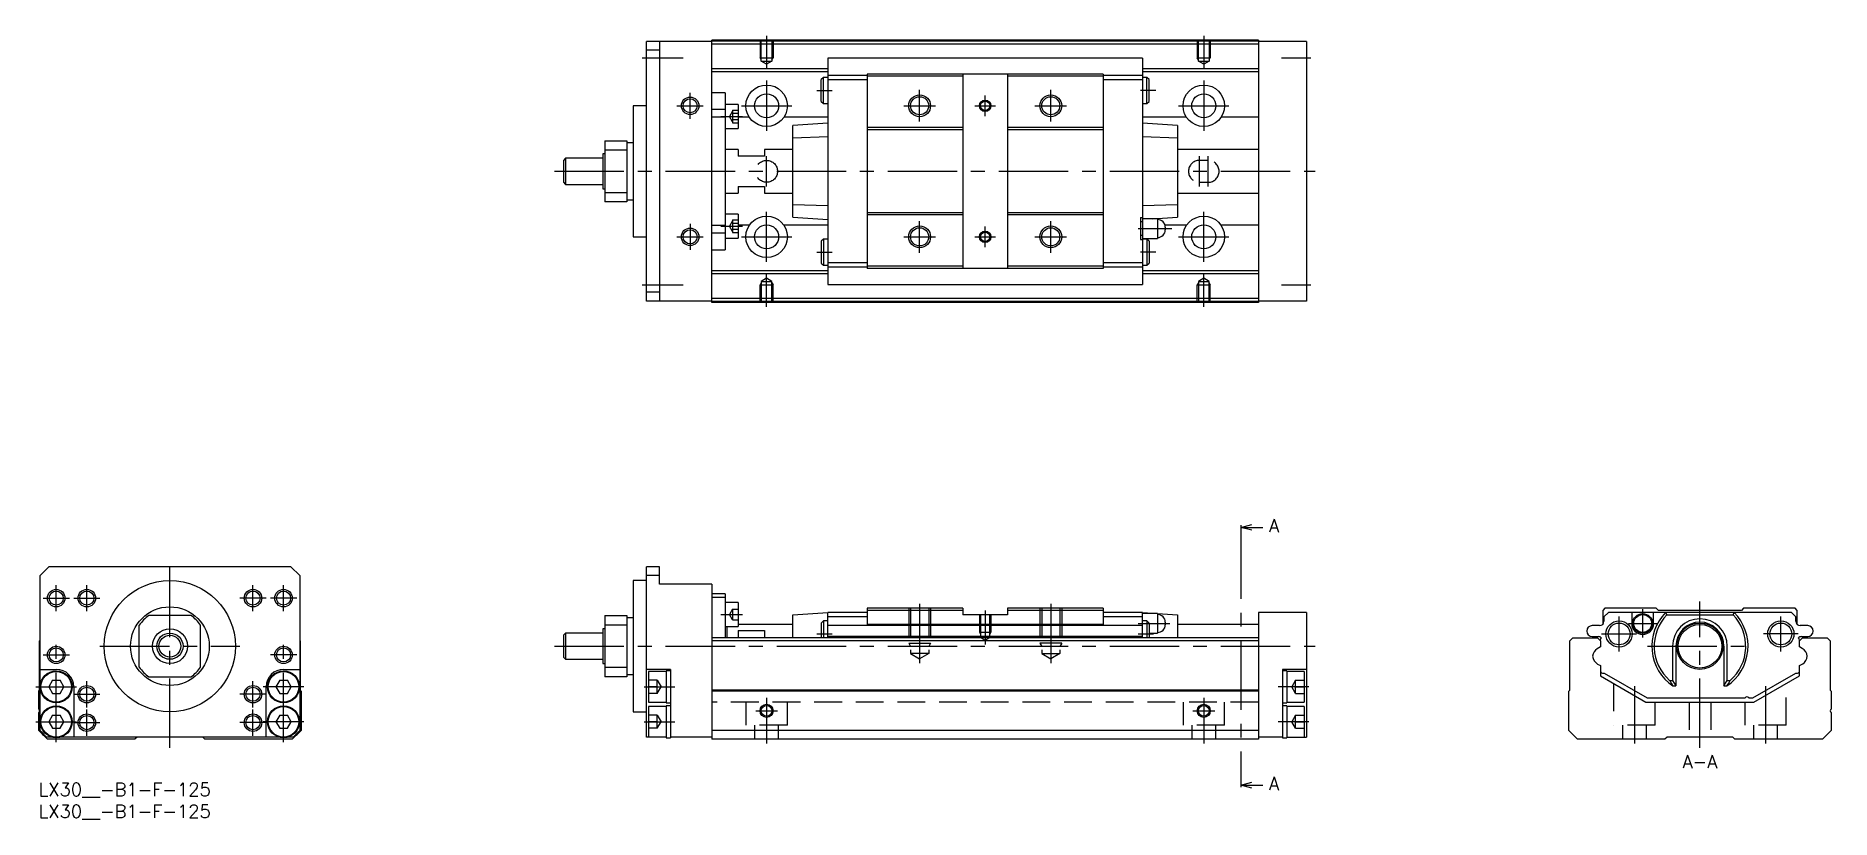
# Model space of a CAD drawing. Extents: x -1 to 410, y -8 to 171.
import ezdxf

# ---------------------------------------------------------------- set-up
doc = ezdxf.new("R2010")
doc.units = 0
doc.header["$LTSCALE"] = 0.5
doc.linetypes.add('CENTER', pattern=[50.8, 31.75, -6.35, 6.35, -6.35])
doc.linetypes.add('DASHED', pattern=[19.05, 12.7, -6.35])
for name, color, linetype in [('MSM_CENTER', 1, 'CENTER'), ('MSM_CONTINUOUS', 7, 'CONTINUOUS'), ('MSM_DASHED', 4, 'DASHED'), ('MSM_NARROW', 5, 'CONTINUOUS'), ('MSM_PART_NUMBER', 7, 'CONTINUOUS')]:
    doc.layers.add(name, color=color, linetype=linetype)
doc.styles.get("Standard").update_dxf_attribs({"font": 'txt.shx', "height": 3, "bigfont": 'bigfont.shx'})

msp = doc.modelspace()

# ---------------------------------------------------------------- linework, layer by layer
at = {"layer": 'MSM_CENTER'}
for p, q in [((166.5, 171), (166.5, 163.49)), ((266.5, 171), (266.5, 163.49)), ((138, 166), (147.4, 166)), ((284.25, 166), (291, 166)), ((166.5, 160.75), (166.5, 149.25)), ((266.5, 160.75), (266.5, 149.25)), ((149, 152), (149, 158)), ((178, 158.5), (181.5, 158.5)), ((201.5, 151.37), (201.5, 158.62)), ((216.5, 152.63), (216.5, 157.36)), ((231.5, 151.37), (231.5, 158.62)), ((255.5, 158.5), (252, 158.5)), ((146, 155), (152, 155)), ((156, 152.55), (161, 152.55)), ((160.75, 155), (172.25, 155)), ((197.88, 155), (205.13, 155)), ((214.14, 155), (218.87, 155)), ((227.88, 155), (235.13, 155)), ((260.75, 155), (272.25, 155)), ((118, 140), (292, 140)), ((166.5, 136.5), (166.5, 143.5)), ((265.5, 136.5), (265.5, 143.5)), ((267.5, 136.5), (267.5, 143.5)), ((149, 128), (149, 122)), ((156, 127.44), (161, 127.44)), ((166.5, 119.25), (166.5, 130.75)), ((201.5, 121.37), (201.5, 128.62)), ((216.5, 122.63), (216.5, 127.36)), ((231.5, 121.37), (231.5, 128.62)), ((266.5, 119.25), (266.5, 130.75)), ((146, 125), (152, 125)), ((160.75, 125), (172.25, 125)), ((197.88, 125), (205.13, 125)), ((214.14, 125), (218.87, 125)), ((227.88, 125), (235.13, 125)), ((251.5, 126.9), (259.2, 126.9)), ((260.75, 125), (272.25, 125)), ((178, 121.5), (181.5, 121.5)), ((255.5, 121.5), (252, 121.5)), ((166.5, 109), (166.5, 116.51)), ((266.5, 109), (266.5, 116.51)), ((138, 114), (147.4, 114)), ((284.25, 114), (291, 114)), ((275.01, 58), (275.01, 0)), ((30, 8), (30, 51.5)), ((4, 39.3), (4, 45.3)), ((11, 39.3), (11, 45.3)), ((49, 39.3), (49, 45.3)), ((56, 39.3), (56, 45.3)), ((1, 42.3), (7, 42.3)), ((8, 42.3), (14, 42.3)), ((52, 42.3), (46, 42.3)), ((59, 42.3), (53, 42.3)), ((380, 8), (380, 41.5)), ((156, 38.55), (161, 38.55)), ((201.5, 41), (201.5, 27.41)), ((216.5, 39.5), (216.5, 31.69)), ((231.5, 41), (231.5, 27.41)), ((361.5, 30.1), (361.5, 38.1)), ((366.9, 33.25), (366.9, 39.75)), ((398.5, 30.1), (398.5, 38.1)), ((178, 34.1), (181.5, 34.1)), ((251.5, 36.5), (258.7, 36.5)), ((251.5, 34.1), (255, 34.1)), ((357.5, 34.1), (365.5, 34.1)), ((363.65, 36.5), (370.15, 36.5)), ((402.5, 34.1), (394.5, 34.1)), ((1, 29.3), (7, 29.3)), ((4, 9.35), (4, 32.3)), ((14, 31.3), (46, 31.3)), ((59, 29.3), (53, 29.3)), ((56, 9.35), (56, 32.3)), ((118, 31.3), (292, 31.3)), ((368, 31.3), (392, 31.3)), ((-0.65, 22), (8.65, 22)), ((11, 17.3), (11, 23.3)), ((49, 17.3), (49, 23.3)), ((60.65, 22), (51.35, 22)), ((138.5, 22), (145.5, 22)), ((290.5, 22), (283.5, 22)), ((365, 22.18), (365, 9)), ((395, 22.18), (395, 9)), ((8, 20.3), (14, 20.3)), ((11, 10.8), (11, 16.8)), ((52, 20.3), (46, 20.3)), ((49, 10.8), (49, 16.8)), ((164, 16.5), (169, 16.5)), ((166.5, 19.5), (166.5, 9)), ((264, 16.5), (269, 16.5)), ((266.5, 19.5), (266.5, 9)), ((-0.65, 14), (8.65, 14)), ((8, 13.8), (14, 13.8)), ((52, 13.8), (46, 13.8)), ((60.65, 14), (51.35, 14)), ((138.5, 14), (145.5, 14)), ((290.5, 14), (283.5, 14))]:
    msp.add_line(p, q, dxfattribs=at)
at = {"layer": 'MSM_CONTINUOUS'}
for p, q in [((154, 169.7), (139, 169.7)), ((139, 110.3), (139, 169.7)), ((142, 169.7), (142, 110.3)), ((279, 170), (154, 170)), ((154, 110), (154, 170)), ((279, 169.8), (154, 169.8)), ((279, 169.1), (154, 169.1)), ((279, 170), (279, 110)), ((290, 169.7), (279, 169.7)), ((290, 169.7), (290, 110.3)), ((142, 167.7), (139, 167.7)), ((252.5, 165.9), (180.5, 165.9)), ((180.5, 165.9), (180.5, 114.1)), ((252.5, 165.9), (252.5, 114.1)), ((180.5, 163.45), (154, 163.45)), ((180.5, 162.75), (154, 162.75)), ((179.5, 161.5), (179, 161)), ((179, 156), (179, 161)), ((180.5, 161.5), (179.5, 161.5)), ((179.5, 155.5), (179.5, 161.5)), ((189.5, 161.95), (180.5, 161.95)), ((189.5, 160.95), (180.5, 160.95)), ((243.5, 162.25), (189.5, 162.25)), ((189.5, 162.25), (189.5, 117.75)), ((211.4, 161.75), (189.5, 161.75)), ((211.4, 162.25), (211.4, 117.75)), ((221.6, 162.25), (221.6, 117.75)), ((243.5, 161.75), (221.6, 161.75)), ((243.5, 162.25), (243.5, 117.75)), ((252.5, 161.95), (243.5, 161.95)), ((252.5, 160.95), (243.5, 160.95)), ((279, 163.45), (252.5, 163.45)), ((279, 162.75), (252.5, 162.75)), ((253.5, 161.5), (252.5, 161.5)), ((254, 161), (253.5, 161.5)), ((253.5, 155.5), (253.5, 161.5)), ((254, 156), (254, 161)), ((157, 158), (154, 158)), ((157, 158), (157, 122)), ((136, 155), (136, 125)), ((139, 155), (136, 155)), ((157, 154.13), (154, 154.13)), ((157, 152.38), (154, 152.38)), ((160, 155.3), (157, 155.3)), ((160, 155.3), (160, 149.8)), ((162.55, 152.36), (160, 152.36)), ((180.5, 152.36), (170.45, 152.36)), ((179, 156), (179.5, 155.5)), ((179.5, 155.5), (180.5, 155.5)), ((252.5, 155.5), (253.5, 155.5)), ((262.55, 152.36), (252.5, 152.36)), ((253.5, 155.5), (254, 156)), ((279, 152.36), (270.45, 152.36)), ((157, 149.8), (160, 149.8)), ((180.5, 151), (172.5, 150.47)), ((172.5, 129.53), (172.5, 150.47)), ((180.5, 147.86), (172.5, 147.6)), ((211.4, 150), (189.5, 150)), ((211.4, 149.5), (189.5, 149.5)), ((243.5, 150), (221.6, 150)), ((243.5, 149.5), (221.6, 149.5)), ((260.5, 150.47), (252.5, 151)), ((260.5, 147.6), (252.5, 147.86)), ((260.5, 150.47), (260.5, 129.53)), ((129, 144), (129, 136)), ((129.5, 144), (129, 144)), ((129.5, 147), (134.5, 147)), ((129.5, 147), (129.5, 133)), ((134.5, 144.82), (129.5, 144.82)), ((134.5, 147), (134.5, 133)), ((136, 146.5), (134.5, 146.5)), ((160, 145), (157, 145)), ((160, 145), (160, 143.5)), ((166, 145), (166, 143.5)), ((172.5, 145), (166, 145)), ((279, 145), (260.5, 145)), ((120.5, 143), (120, 142.5)), ((120, 142.5), (120, 137.5)), ((120.5, 143), (120.5, 137)), ((129, 143), (120.5, 143)), ((166, 143.5), (160, 143.5)), ((120, 137.5), (120.5, 137)), ((120.5, 137), (129, 137)), ((129, 136), (129.5, 136)), ((160, 136.5), (166, 136.5)), ((160, 136.5), (160, 135)), ((166, 136.5), (166, 135)), ((129.5, 135.18), (134.5, 135.18)), ((134.5, 133), (129.5, 133)), ((134.5, 133.5), (136, 133.5)), ((157, 135), (160, 135)), ((166, 135), (172.5, 135)), ((172.5, 132.4), (180.5, 132.14)), ((252.5, 132.14), (260.5, 132.4)), ((260.5, 135), (279, 135)), ((157, 127.62), (154, 127.62)), ((160, 130.19), (157, 130.19)), ((160, 130.19), (160, 124.69)), ((162.55, 127.64), (160, 127.64)), ((180.5, 127.64), (170.45, 127.64)), ((172.5, 129.53), (180.5, 129)), ((211.4, 130.5), (189.5, 130.5)), ((211.4, 130), (189.5, 130)), ((243.5, 130.5), (221.6, 130.5)), ((243.5, 130), (221.6, 130)), ((252, 129.4), (252, 124.4)), ((252, 129.4), (252.5, 129.4)), ((252.5, 128.4), (252, 128.4)), ((255.95, 129.15), (252.5, 129.15)), ((254.76, 129.15), (260.5, 129.53)), ((255.95, 129.15), (255.95, 124.65)), ((262.55, 127.64), (257.64, 127.64)), ((279, 127.64), (270.45, 127.64)), ((136, 125), (139, 125)), ((157, 125.87), (154, 125.87)), ((157, 124.69), (160, 124.69)), ((179.5, 124.5), (179, 124)), ((179, 124), (179, 119)), ((179.5, 124.5), (179.5, 118.5)), ((180.5, 124.5), (179.5, 124.5)), ((252, 125.4), (252.5, 125.4)), ((252, 124.4), (252.5, 124.4)), ((252.5, 124.65), (255.95, 124.65)), ((253.5, 124.5), (252.5, 124.5)), ((253.5, 124.5), (253.5, 118.5)), ((254, 124), (253.5, 124.5)), ((254, 124), (254, 119)), ((257.7, 127.2), (257.7, 126.6)), ((154, 122), (157, 122)), ((180.5, 117.25), (154, 117.25)), ((180.5, 116.55), (154, 116.55)), ((179, 119), (179.5, 118.5)), ((179.5, 118.5), (180.5, 118.5)), ((189.5, 119.05), (180.5, 119.05)), ((189.5, 118.05), (180.5, 118.05)), ((211.4, 118.25), (189.5, 118.25)), ((243.5, 117.75), (189.5, 117.75)), ((243.5, 118.25), (221.6, 118.25)), ((252.5, 119.05), (243.5, 119.05)), ((252.5, 118.05), (243.5, 118.05)), ((252.5, 118.5), (253.5, 118.5)), ((279, 117.25), (252.5, 117.25)), ((279, 116.55), (252.5, 116.55)), ((253.5, 118.5), (254, 119)), ((142, 112.3), (139, 112.3)), ((279, 110.9), (154, 110.9)), ((180.5, 114.1), (252.5, 114.1)), ((154, 110.3), (139, 110.3)), ((279, 110.2), (154, 110.2)), ((279, 110), (154, 110)), ((290, 110.3), (279, 110.3)), ((275.01, 58.5), (277.51, 59.17)), ((275.01, 59), (275.01, 58)), ((277.51, 57.83), (275.01, 58.5)), ((275.01, 58.5), (280.01, 58.5)), ((2.3, 49.5), (0.3, 47.5)), ((57.7, 49.5), (2.3, 49.5)), ((59.7, 47.5), (57.7, 49.5)), ((139, 10.5), (139, 49.5)), ((142, 49.5), (139, 49.5)), ((142, 45.5), (142, 49.5)), ((0.3, 12), (0.3, 47.5)), ((59.7, 47.5), (59.7, 12)), ((139, 46.3), (136, 46.3)), ((136, 46.3), (136, 16.3)), ((142, 47.5), (139, 47.5)), ((154, 45.5), (142, 45.5)), ((154, 45.5), (154, 10)), ((157, 43.3), (154, 43.3)), ((157, 42.45), (154, 42.45)), ((157, 43.3), (157, 33.2)), ((160, 41.3), (157, 41.3)), ((160, 41.3), (160, 35.8)), ((34.82, 38.3), (25.18, 38.3)), ((129.5, 38.3), (134.5, 38.3)), ((129.5, 38.3), (129.5, 24.3)), ((134.5, 38.3), (134.5, 24.3)), ((136, 37.8), (134.5, 37.8)), ((172.5, 38.5), (180.5, 39)), ((172.5, 33.2), (172.5, 38.5)), ((179.5, 37.1), (179, 36.6)), ((180.5, 37.1), (179.5, 37.1)), ((179.5, 37.1), (179.5, 33.2)), ((189.5, 39), (180.5, 39)), ((180.5, 33.2), (180.5, 39)), ((189.5, 38), (180.5, 38)), ((189.5, 40), (189.5, 36.29)), ((211.4, 40), (189.5, 40)), ((211.4, 39.5), (189.5, 39.5)), ((211.4, 40), (211.4, 38.5)), ((221.6, 38.5), (211.4, 38.5)), ((243.5, 40), (221.6, 40)), ((221.6, 40), (221.6, 38.5)), ((243.5, 39.5), (221.6, 39.5)), ((243.5, 40), (243.5, 36.29)), ((252.5, 39), (243.5, 39)), ((252.5, 38), (243.5, 38)), ((252.5, 39), (260.5, 38.5)), ((252.5, 33.2), (252.5, 39)), ((255.95, 38.75), (252.5, 38.75)), ((253.5, 37.1), (252.5, 37.1)), ((254, 36.6), (253.5, 37.1)), ((253.5, 37.1), (253.5, 33.2)), ((255.95, 38.75), (255.95, 34.25)), ((260.5, 38.5), (260.5, 33.2)), ((279, 39), (279, 10)), ((290, 39), (279, 39)), ((290, 39), (290, 10.5)), ((358.25, 40), (357.75, 39.5)), ((357.75, 39.5), (357.75, 36.29)), ((359.05, 39), (358.05, 38)), ((358.05, 38), (358.05, 37)), ((370, 40), (358.25, 40)), ((400.95, 39), (359.05, 39)), ((364.4, 39), (364.4, 36.5)), ((369.4, 36.5), (369.4, 39)), ((370.5, 39.5), (370, 40)), ((389.5, 39.5), (370.5, 39.5)), ((372.14, 39), (372.4, 38.5)), ((372.4, 38.5), (387.6, 38.5)), ((387.6, 38.5), (387.86, 39)), ((390, 40), (389.5, 39.5)), ((401.75, 40), (390, 40)), ((401.95, 38), (400.95, 39)), ((402.25, 39.5), (401.75, 40)), ((401.95, 37), (401.95, 38)), ((402.25, 36.29), (402.25, 39.5)), ((23, 26.48), (23, 36.12)), ((37, 26.48), (37, 36.12)), ((120.5, 34.3), (120, 33.8)), ((120, 33.8), (120, 28.8)), ((129, 34.3), (120.5, 34.3)), ((120.5, 34.3), (120.5, 28.3)), ((129.5, 35.3), (129, 35.3)), ((129, 35.3), (129, 27.3)), ((134.5, 36.12), (129.5, 36.12)), ((279, 33.2), (154, 33.2)), ((157, 35.8), (160, 35.8)), ((157.5, 33.2), (157.5, 35.8)), ((172.5, 36.3), (160, 36.3)), ((160, 34.87), (166, 34.87)), ((160, 34.87), (160, 33.2)), ((166, 34.87), (166, 33.2)), ((179, 36.6), (179, 33.2)), ((252.5, 36), (180.5, 36)), ((252.5, 33.5), (180.5, 33.5)), ((243.5, 36.29), (189.5, 36.29)), ((254, 36.6), (254, 33.2)), ((254, 34.25), (255.95, 34.25)), ((257.7, 36.8), (257.7, 36.2)), ((279, 36.3), (260.5, 36.3)), ((350.2, 32.5), (350.9, 33.2)), ((350.9, 33.2), (356.55, 33.2)), ((357.05, 36), (355.35, 36)), ((355.35, 33.5), (356.75, 33.5)), ((356.55, 33.2), (357.25, 32.5)), ((402.75, 32.5), (403.45, 33.2)), ((404.65, 36), (402.95, 36)), ((403.25, 33.5), (404.65, 33.5)), ((403.45, 33.2), (409.1, 33.2)), ((409.1, 33.2), (409.8, 32.5)), ((0.2, 32.5), (0.3, 32.6)), ((0.2, 21.2), (0.2, 32.5)), ((59.7, 32.6), (59.8, 32.5)), ((59.8, 32.5), (59.8, 21.2)), ((120, 28.8), (120.5, 28.3)), ((279, 32.5), (154, 32.5)), ((350.2, 21.2), (350.2, 32.5)), ((357.25, 31.15), (356.5, 30.72)), ((357.2, 32.7), (357.2, 32.55)), ((357.25, 32.5), (357.25, 31.15)), ((373.74, 31.3), (373.74, 23.45)), ((374.5, 31.3), (374.5, 22.2)), ((385.5, 31.3), (385.5, 22.2)), ((386.26, 23.45), (386.26, 31.3)), ((402.75, 32.5), (402.8, 32.55)), ((402.75, 31.15), (402.75, 32.5)), ((402.75, 31.15), (402.75, 32.5)), ((403.4, 30.78), (402.75, 31.15)), ((403.4, 30.78), (402.75, 31.15)), ((402.8, 32.55), (402.8, 32.7)), ((409.8, 32.5), (409.8, 21.2)), ((0.3, 26), (4, 26)), ((56, 26), (59.7, 26)), ((120.5, 28.3), (129, 28.3)), ((129, 27.3), (129.5, 27.3)), ((129.5, 26.48), (134.5, 26.48)), ((134.5, 24.8), (136, 24.8)), ((144.5, 26), (139, 26)), ((143.5, 25.5), (139.5, 25.5)), ((139.5, 25.5), (139.5, 18.5)), ((144.5, 25.65), (143.5, 25.65)), ((143.5, 25.65), (143.5, 18.35)), ((144.5, 26), (144.5, 10.35)), ((290, 26), (284.5, 26)), ((284.5, 26), (284.5, 10.35)), ((285.5, 25.65), (284.5, 25.65)), ((285.5, 25.65), (285.5, 18.35)), ((289.5, 25.5), (285.5, 25.5)), ((289.5, 25.5), (289.5, 18.5)), ((356.6, 27.22), (357.25, 26.85)), ((357.25, 26.85), (357.25, 24.5)), ((357.7, 25.16), (358.1, 25.16)), ((358.1, 25.16), (367.91, 19.5)), ((392.09, 19.5), (401.9, 25.16)), ((401.9, 25.16), (402.3, 25.16)), ((402.75, 26.85), (403.5, 27.28)), ((402.75, 26.85), (403.5, 27.28)), ((402.75, 25.45), (402.75, 26.85)), ((402.75, 24.5), (402.75, 26.85)), ((0, 21), (0.2, 21.2)), ((0, 16.9), (0, 21)), ((3.13, 23.5), (2.27, 22)), ((2.27, 22), (3.13, 20.5)), ((3.13, 23.5), (4.87, 23.5)), ((5.73, 22), (4.87, 23.5)), ((4.87, 20.5), (5.73, 22)), ((8, 22), (8, 10.5)), ((25.18, 24.3), (34.82, 24.3)), ((52, 10.5), (52, 22)), ((55.13, 23.5), (54.27, 22)), ((54.27, 22), (55.13, 20.5)), ((55.13, 23.5), (56.87, 23.5)), ((57.73, 22), (56.87, 23.5)), ((56.87, 20.5), (57.73, 22)), ((59.8, 21.2), (60, 21)), ((60, 21), (60, 12)), ((134.5, 24.3), (129.5, 24.3)), ((279, 21.2), (154, 21.2)), ((279, 21), (154, 21)), ((350, 21), (350.2, 21.2)), ((350, 12), (350, 21)), ((357.25, 24.5), (367.64, 18.5)), ((373.07, 23.45), (373.74, 23.45)), ((373.74, 23.45), (374.5, 22.2)), ((373.82, 22.2), (374.5, 22.2)), ((385.5, 22.2), (386.26, 23.45)), ((385.5, 22.2), (386.18, 22.2)), ((386.26, 23.45), (386.93, 23.45)), ((392.36, 18.5), (402.75, 24.5)), ((409.8, 21.2), (410, 21)), ((410, 21), (410, 16.9)), ((3.13, 20.5), (4.87, 20.5)), ((55.13, 20.5), (56.87, 20.5)), ((139.5, 18.5), (143.5, 18.5)), ((143.5, 17.5), (139.5, 17.5)), ((139.5, 17.5), (139.5, 10.5)), ((143.5, 18.35), (144.5, 18.35)), ((144.5, 17.65), (143.5, 17.65)), ((143.5, 17.65), (143.5, 10.35)), ((284.5, 18.35), (285.5, 18.35)), ((285.5, 17.65), (284.5, 17.65)), ((285.5, 18.5), (289.5, 18.5)), ((285.5, 17.65), (285.5, 10.35)), ((289.5, 17.5), (285.5, 17.5)), ((289.5, 17.5), (289.5, 10.5)), ((367.64, 18.5), (392.36, 18.5)), ((367.91, 19.5), (390.35, 19.5)), ((391.15, 19.5), (392.09, 19.5)), ((0, 12), (0, 16.1)), ((3.13, 15.5), (2.27, 14)), ((2.27, 14), (3.13, 12.5)), ((3.13, 15.5), (4.87, 15.5)), ((3.13, 12.5), (4.87, 12.5)), ((5.73, 14), (4.87, 15.5)), ((4.87, 12.5), (5.73, 14)), ((55.13, 15.5), (54.27, 14)), ((54.27, 14), (55.13, 12.5)), ((55.13, 15.5), (56.87, 15.5)), ((55.13, 12.5), (56.87, 12.5)), ((57.73, 14), (56.87, 15.5)), ((56.87, 12.5), (57.73, 14)), ((136, 16.3), (139, 16.3)), ((410, 16.1), (410, 12)), ((2, 10), (0, 12)), ((1.8, 10.5), (0.3, 12)), ((2.96, 10.5), (1.8, 10.5)), ((22, 10), (2, 10)), ((54.96, 10.5), (5.04, 10.5)), ((22.5, 10.5), (22, 10)), ((38, 10), (37.5, 10.5)), ((58, 10), (38, 10)), ((58.2, 10.5), (57.04, 10.5)), ((60, 12), (58, 10)), ((59.7, 12), (58.2, 10.5)), ((143.5, 10.5), (139, 10.5)), ((143.5, 10.35), (144.5, 10.35)), ((154, 10.5), (144.5, 10.5)), ((279, 12), (154, 12)), ((279, 10), (154, 10)), ((284.5, 10.5), (279, 10.5)), ((284.5, 10.35), (285.5, 10.35)), ((285.5, 10.5), (290, 10.5)), ((352, 10), (350, 12)), ((372, 10), (352, 10)), ((372.5, 10.5), (372, 10)), ((387.5, 10.5), (372.5, 10.5)), ((388, 10), (387.5, 10.5)), ((408, 10), (388, 10)), ((410, 12), (408, 10)), ((275.01, -0.5), (277.51, 0.17)), ((275.01, 0), (275.01, -1)), ((277.51, -1.17), (275.01, -0.5)), ((275.01, -0.5), (280.01, -0.5))]:
    msp.add_line(p, q, dxfattribs=at)
for centre, radius in [((149, 155), 1.62), ((166.5, 155), 4.75), ((166.5, 155), 2.75), ((201.5, 155), 2.07), ((216.5, 155), 1.06), ((231.5, 155), 2.07), ((266.5, 155), 4.75), ((266.5, 155), 2.75), ((166.5, 125), 4.75), ((166.5, 125), 2.75), ((266.5, 125), 4.75), ((266.5, 125), 2.75), ((149, 125), 1.62), ((201.5, 125), 2.07), ((216.5, 125), 1.06), ((231.5, 125), 2.07), ((30, 31.3), 15), ((4, 42.3), 1.62), ((11, 42.3), 1.62), ((49, 42.3), 1.62), ((56, 42.3), 1.62), ((30, 31.3), 9), ((361.5, 34.1), 3), ((366.9, 36.5), 2.25), ((366.9, 36.5), 2.05), ((398.5, 34.1), 3), ((30, 31.3), 4), ((30, 31.3), 3), ((30, 31.3), 2.5), ((361.5, 34.1), 2.5), ((380, 31.3), 5.3), ((380, 31.3), 5), ((398.5, 34.1), 2.5), ((4, 29.3), 1.62), ((56, 29.3), 1.62), ((4, 22), 3.65), ((4, 22), 3.5), ((56, 22), 3.65), ((56, 22), 3.5), ((11, 20.3), 1.62), ((49, 20.3), 1.62), ((4, 14), 3.65), ((4, 14), 3.5), ((56, 14), 3.65), ((56, 14), 3.5), ((166.5, 16.5), 1.23), ((266.5, 16.5), 1.23), ((11, 13.8), 1.62), ((49, 13.8), 1.62)]:
    msp.add_circle(centre, radius, dxfattribs=at)
for centre, radius, start, end in [((255.95, 127.2), 1.75, 0, 90), ((255.95, 126.6), 1.75, 270, 0), ((30, 31.3), 8.5, 124.5603, 145.4397), ((30, 31.3), 8.5, 34.5603, 55.4397), ((255.95, 36.8), 1.75, 0, 90), ((357.05, 37), 1, 270, 0), ((380, 31.3), 11, 135.573, 235.8196), ((380, 31.3), 10.47, 136.5713, 228.5552), ((380, 31.3), 6.26, 0, 180), ((380, 31.3), 11, 304.1804, 44.427), ((380, 31.3), 10.47, 311.4448, 43.4287), ((402.95, 37), 1, 180, 270), ((255.95, 36.2), 1.75, 270, 0), ((355.35, 34.75), 1.25, 90, 270), ((356.75, 32.5), 1, 41.234, 90), ((357.7, 32.7), 0.5, 113.3254, 180), ((366.9, 36.5), 2.5, 180, 0), ((380, 31.3), 5.5, 0, 180), ((403.25, 32.5), 1, 90, 138.766), ((402.3, 32.7), 0.5, 0, 66.6746), ((404.65, 34.75), 1.25, 270, 90), ((357.65, 28.85), 2.2, 121.4553, 176.019), ((357.65, 29.15), 2.2, 183.981, 241.4552), ((402.35, 28.85), 2.2, 3.981, 61.4552), ((402.35, 29.15), 2.2, 301.4553, 356.019), ((402.35, 29.15), 2.2, 301.4553, 356.019), ((4, 22), 4, 0, 90), ((30, 31.3), 8.5, 214.5603, 235.4397), ((30, 31.3), 8.5, 304.5603, 325.4397), ((56, 22), 4, 90, 180), ((357.7, 25.66), 0.5, 205.8419, 270), ((402.3, 25.66), 0.5, 270, 334.1581), ((381, 27.35), 8.83, 206.1475, 215.6253), ((379, 27.35), 8.84, 324.3755, 333.8517), ((-0.3, 16.5), 0.5, 306.8699, 53.1301), ((390.75, 19.2), 0.5, 36.8699, 143.1301), ((410.3, 16.5), 0.5, 126.8699, 233.1301), ((2.3, 12.5), 2, 216.8699, 233.1301), ((57.7, 12.5), 2, 306.8699, 323.1301)]:
    msp.add_arc(centre, radius, start, end, dxfattribs=at)
at = {"layer": 'MSM_DASHED'}
for p, q in [((165, 170), (165, 166)), ((165.27, 165.2), (165.27, 170)), ((167.73, 170), (167.73, 165.2)), ((168, 170), (168, 166)), ((265, 170), (265, 166)), ((265.27, 165.2), (265.27, 170)), ((267.73, 170), (267.73, 165.2)), ((268, 170), (268, 166)), ((165.27, 165.53), (165, 166)), ((165, 166), (168, 166)), ((165.27, 165.2), (167.73, 165.2)), ((166.5, 164.49), (165.27, 165.2)), ((167.73, 165.2), (166.5, 164.49)), ((167.73, 165.53), (168, 166)), ((265.27, 165.53), (265, 166)), ((265, 166), (268, 166)), ((265.27, 165.2), (267.73, 165.2)), ((266.5, 164.49), (265.27, 165.2)), ((267.73, 165.2), (266.5, 164.49)), ((267.73, 165.53), (268, 166)), ((158.7, 153.8), (157.98, 152.55)), ((158.7, 151.3), (157.98, 152.55)), ((158.7, 154), (160, 154)), ((158.7, 154), (158.7, 151.11)), ((158.7, 153.28), (160, 153.28)), ((158.7, 151.83), (160, 151.83)), ((158.7, 151.11), (160, 151.11)), ((267.5, 142.5), (265.5, 142.5)), ((265.5, 137.5), (267.5, 137.5)), ((158.7, 128.69), (157.98, 127.44)), ((158.7, 126.19), (157.98, 127.44)), ((158.7, 128.88), (160, 128.88)), ((158.7, 128.88), (158.7, 126)), ((158.7, 128.16), (160, 128.16)), ((158.7, 126.72), (160, 126.72)), ((158.7, 126), (160, 126)), ((166.5, 115.51), (165.27, 114.8)), ((167.73, 114.8), (166.5, 115.51)), ((266.5, 115.51), (265.27, 114.8)), ((267.73, 114.8), (266.5, 115.51)), ((165.27, 114.47), (165, 114)), ((165, 110), (165, 114)), ((165, 114), (168, 114)), ((165.27, 114.8), (165.27, 110)), ((165.27, 114.8), (167.73, 114.8)), ((167.73, 110), (167.73, 114.8)), ((167.73, 114.47), (168, 114)), ((168, 110), (168, 114)), ((265.27, 114.47), (265, 114)), ((265, 110), (265, 114)), ((265, 114), (268, 114)), ((265.27, 114.8), (265.27, 110)), ((265.27, 114.8), (267.73, 114.8)), ((267.73, 110), (267.73, 114.8)), ((267.73, 114.47), (268, 114)), ((268, 110), (268, 114)), ((158.7, 39.8), (157.98, 38.55)), ((158.7, 37.3), (157.98, 38.55)), ((158.7, 39.8), (160, 39.8)), ((158.7, 39.8), (158.7, 37.3)), ((158.7, 38.55), (160, 38.55)), ((158.7, 37.3), (160, 37.3)), ((199, 40), (199, 32)), ((199.43, 40), (199.43, 29.6)), ((203.57, 40), (203.57, 29.6)), ((204, 40), (204, 32)), ((215.2, 38.5), (215.2, 34.5)), ((215.44, 38.5), (215.44, 33.3)), ((217.56, 33.3), (217.56, 38.5)), ((217.8, 38.5), (217.8, 34.5)), ((229, 40), (229, 32)), ((229.43, 40), (229.43, 29.6)), ((233.57, 40), (233.57, 29.6)), ((234, 40), (234, 32)), ((215.2, 34.5), (215.44, 34.08)), ((215.2, 34.5), (217.8, 34.5)), ((217.56, 33.3), (215.44, 33.3)), ((215.44, 33.3), (216.5, 32.69)), ((216.5, 32.69), (217.56, 33.3)), ((217.8, 34.5), (217.56, 34.08)), ((199, 32), (199.43, 31.25)), ((199, 32), (204, 32)), ((203.57, 29.6), (199.43, 29.6)), ((199.43, 29.6), (201.5, 28.41)), ((203.57, 29.6), (201.5, 28.41)), ((204, 32), (203.57, 31.25)), ((234, 32), (229, 32)), ((229, 32), (229.43, 31.25)), ((229.43, 29.6), (233.57, 29.6)), ((229.43, 29.6), (231.5, 28.41)), ((233.57, 29.6), (231.5, 28.41)), ((234, 32), (233.57, 31.25)), ((141.5, 23.5), (139.5, 23.5)), ((141.5, 22), (139.5, 22)), ((141.5, 20.5), (141.5, 23.5)), ((141.5, 23.5), (142.37, 22)), ((141.5, 20.5), (142.37, 22)), ((287.5, 23.5), (286.63, 22)), ((287.5, 20.5), (286.63, 22)), ((287.5, 20.5), (287.5, 23.5)), ((287.5, 23.5), (289.5, 23.5)), ((287.5, 22), (289.5, 22)), ((360.25, 22.77), (360.25, 13.2)), ((399.75, 13.2), (399.75, 22.77)), ((141.5, 20.5), (139.5, 20.5)), ((279, 18.5), (154, 18.5)), ((161.75, 18.5), (161.75, 13.2)), ((171.25, 13.2), (171.25, 18.5)), ((261.75, 18.5), (261.75, 13.2)), ((271.25, 13.2), (271.25, 18.5)), ((287.5, 20.5), (289.5, 20.5)), ((369.75, 13.2), (369.75, 18.5)), ((377.5, 18.5), (377.5, 10.5)), ((382.5, 18.5), (382.5, 10.5)), ((390.25, 18.5), (390.25, 13.2)), ((141.5, 15.5), (139.5, 15.5)), ((141.5, 14), (139.5, 14)), ((141.5, 12.5), (139.5, 12.5)), ((141.5, 12.5), (141.5, 15.5)), ((141.5, 15.5), (142.37, 14)), ((141.5, 12.5), (142.37, 14)), ((171.25, 13.2), (161.75, 13.2)), ((163.75, 13.2), (163.75, 10)), ((169.25, 10), (169.25, 13.2)), ((271.25, 13.2), (261.75, 13.2)), ((263.75, 13.2), (263.75, 10)), ((269.25, 10), (269.25, 13.2)), ((287.5, 15.5), (286.63, 14)), ((287.5, 12.5), (286.63, 14)), ((287.5, 12.5), (287.5, 15.5)), ((287.5, 15.5), (289.5, 15.5)), ((287.5, 14), (289.5, 14)), ((287.5, 12.5), (289.5, 12.5)), ((369.75, 13.2), (360.25, 13.2)), ((362.25, 13.2), (362.25, 10)), ((367.75, 10), (367.75, 13.2)), ((399.75, 13.2), (390.25, 13.2)), ((392.25, 13.2), (392.25, 10)), ((397.75, 10), (397.75, 13.2))]:
    msp.add_line(p, q, dxfattribs=at)
msp.add_circle((166.5, 140), 2.5, dxfattribs=at)
for centre, start, end in [((265.5, 140), 90, 270), ((267.5, 140), 270, 90)]:
    msp.add_arc(centre, 2.5, start, end, dxfattribs=at)
at = {"layer": 'MSM_NARROW'}
for centre, radius in [((149, 155), 2), ((201.5, 155), 2.5), ((216.5, 155), 1.3), ((231.5, 155), 2.5), ((201.5, 125), 2.5), ((231.5, 125), 2.5), ((149, 125), 2), ((216.5, 125), 1.3), ((4, 42.3), 2), ((11, 42.3), 2), ((49, 42.3), 2), ((56, 42.3), 2), ((4, 29.3), 2), ((56, 29.3), 2), ((11, 20.3), 2), ((49, 20.3), 2), ((166.5, 16.5), 1.5), ((266.5, 16.5), 1.5), ((11, 13.8), 2), ((49, 13.8), 2)]:
    msp.add_circle(centre, radius, dxfattribs=at)

# ---------------------------------------------------------------- texts
at = {"layer": 'MSM_PART_NUMBER'}
for s, p in [('A', (281.42, 57.37)), ('A-A', (376.01, 3.36)), ('LX30__-B1-F-125', (0, -3)), ('A', (281.42, -1.63)), ('LX30__-B1-F-125', (0, -8))]:
    msp.add_text(s, height=3, dxfattribs=at).set_placement(p)

doc.saveas('drawing.dxf')
